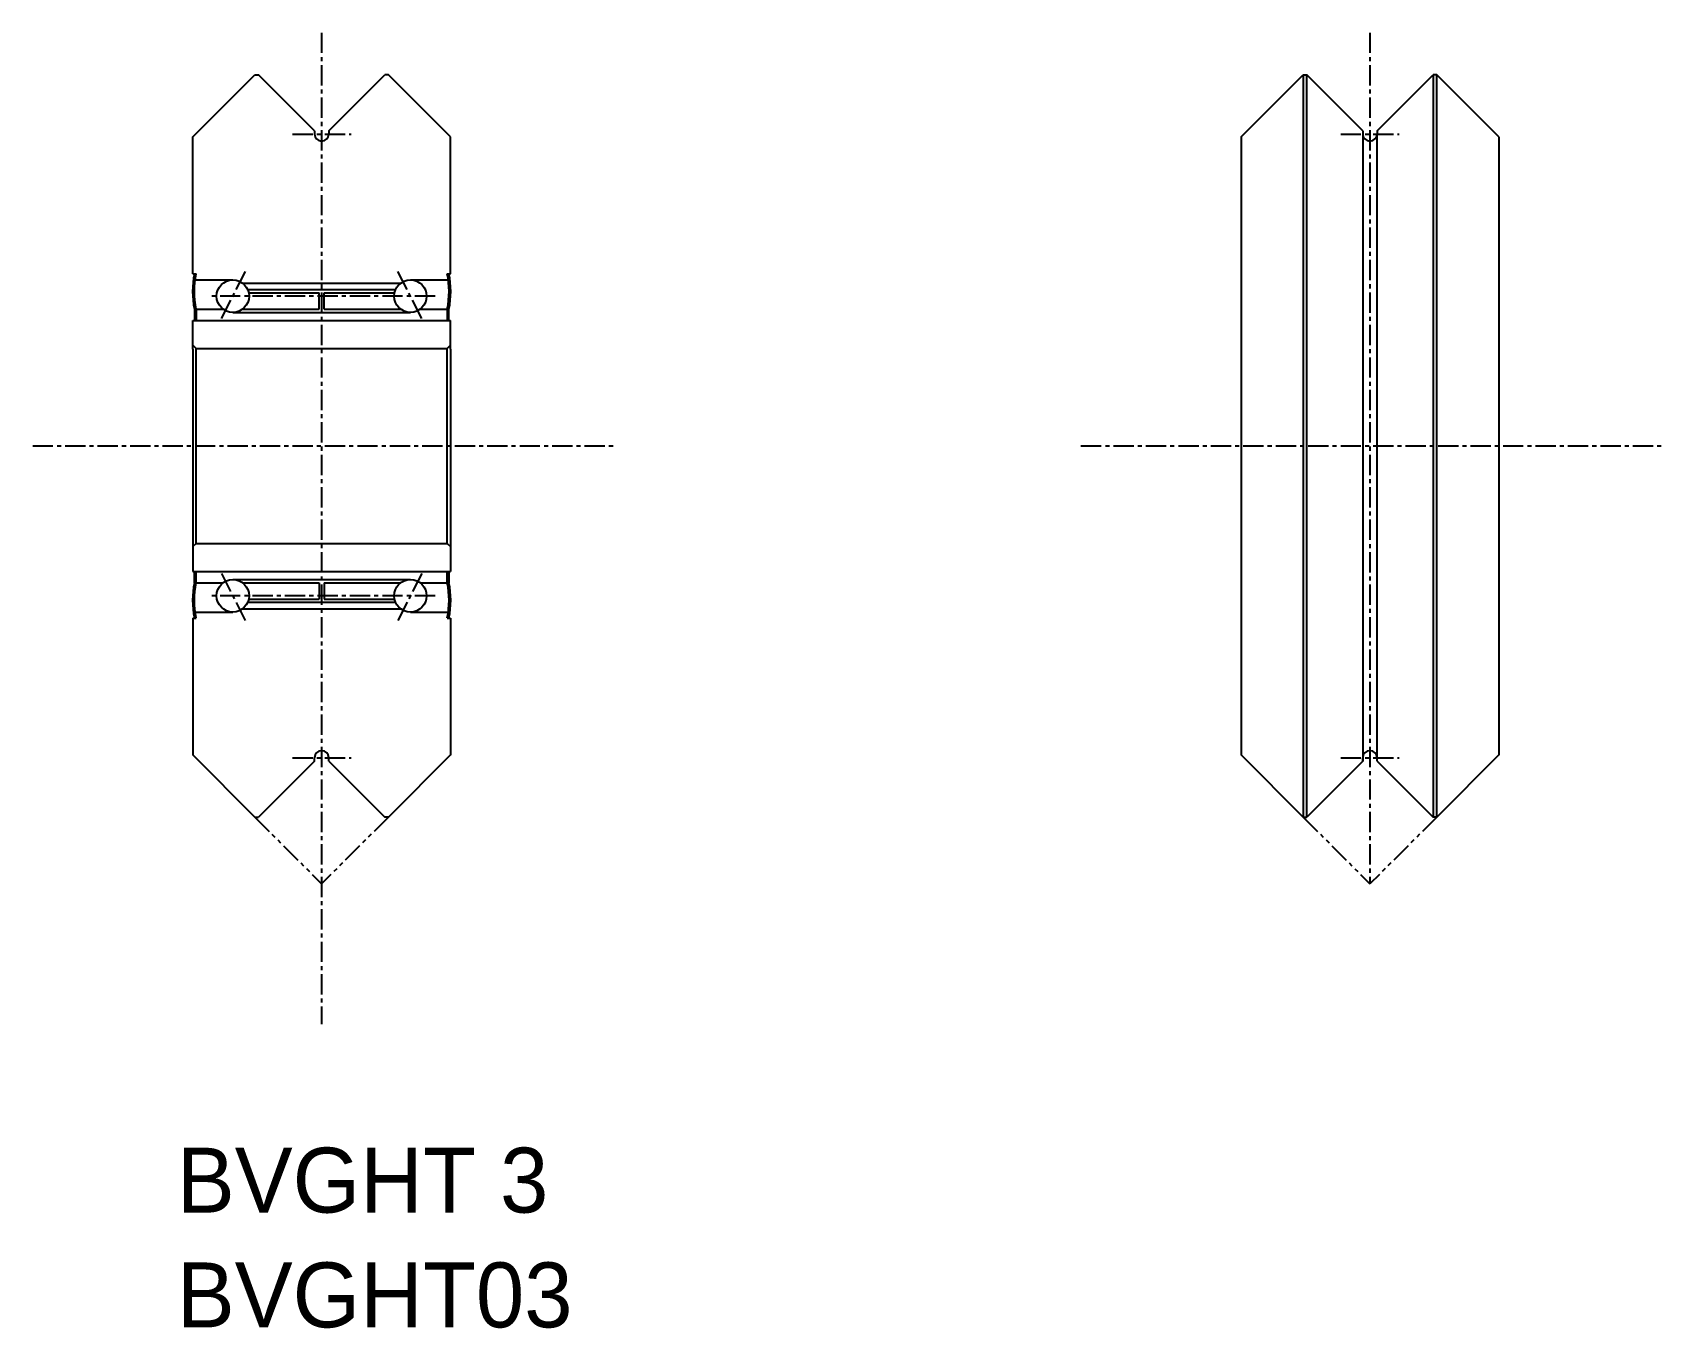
# Model space of a CAD drawing. Extents: x 1 to 102, y 80 to 160.
import ezdxf

# ---------------------------------------------------------------- set-up
doc = ezdxf.new("R2010")
doc.units = 0
doc.linetypes.add('CENTER', pattern=[2, 1.25, -0.25, 0.25, -0.25])
doc.linetypes.add('PHANTOM', pattern=[2.5, 1.25, -0.25, 0.25, -0.25, 0.25, -0.25])
doc.layers.get('0').update_dxf_attribs({"linetype": 'CONTINUOUS'})
doc.layers.add('CENTER', color=1, linetype='CENTER')

msp = doc.modelspace()

# ---------------------------------------------------------------- linework, layer by layer
at = {"color": 7, "linetype": 'CONTINUOUS'}
for p, q in [((10.98, 153.11), (14.8, 156.93)), ((14.8, 156.93), (15.03, 156.93)), ((18.48, 153.49), (15.03, 156.93)), ((19.37, 153.49), (22.81, 156.93)), ((23.03, 156.93), (22.81, 156.93)), ((26.86, 153.11), (23.03, 156.93)), ((75.56, 153.11), (79.39, 156.93)), ((79.39, 156.93), (79.62, 156.93)), ((79.39, 156.93), (79.39, 111.21)), ((83.06, 153.49), (79.62, 156.93)), ((79.62, 111.21), (79.62, 156.93)), ((83.95, 153.49), (87.39, 156.93)), ((87.62, 156.93), (87.39, 156.93)), ((87.39, 156.93), (87.39, 111.21)), ((91.44, 153.11), (87.62, 156.93)), ((87.62, 111.21), (87.62, 156.93)), ((10.98, 144.68), (10.98, 153.12)), ((18.48, 153.49), (18.48, 153.28)), ((19.37, 153.49), (19.37, 153.28)), ((26.86, 144.68), (26.86, 153.12)), ((75.56, 153.11), (75.56, 115.02)), ((83.06, 153.49), (83.06, 153.28)), ((83.06, 153.49), (83.06, 114.66)), ((83.95, 153.49), (83.95, 153.28)), ((83.95, 114.86), (83.95, 153.28)), ((91.44, 153.11), (91.44, 115.02)), ((10.98, 144.68), (11.18, 144.68)), ((11.12, 144.3), (13.45, 144.3)), ((14.05, 144.1), (23.79, 144.1)), ((24.39, 144.3), (26.72, 144.3)), ((26.66, 144.68), (26.86, 144.68)), ((14.37, 143.7), (23.47, 143.7)), ((14.43, 143.5), (18.77, 143.5)), ((18.77, 142.5), (18.77, 143.5)), ((19.07, 143.5), (23.41, 143.5)), ((19.07, 142.5), (19.07, 143.5)), ((11.08, 142.5), (11.08, 141.8)), ((11.18, 142.5), (12.85, 142.5)), ((11.18, 142.5), (11.18, 141.8)), ((13.45, 142.3), (24.39, 142.3)), ((14.05, 142.5), (18.77, 142.5)), ((18.92, 142.81), (18.92, 142.81)), ((19.07, 142.5), (23.79, 142.5)), ((24.99, 142.5), (26.66, 142.5)), ((26.66, 142.5), (26.66, 141.8)), ((26.76, 141.8), (26.76, 142.5)), ((10.98, 141.8), (26.86, 141.8)), ((10.98, 140.03), (10.98, 141.8)), ((26.86, 140.03), (26.86, 141.8)), ((11.18, 140.07), (10.98, 140.27)), ((10.98, 140.03), (10.98, 127.79)), ((11.18, 140.07), (26.66, 140.07)), ((11.18, 128.07), (11.18, 140.07)), ((26.66, 140.07), (26.86, 140.27)), ((26.66, 128.07), (26.66, 140.07)), ((26.86, 140.03), (26.86, 128.11)), ((10.98, 128.11), (10.98, 126.34)), ((11.18, 128.07), (10.98, 127.87)), ((11.18, 128.07), (26.66, 128.07)), ((26.66, 128.07), (26.86, 127.87)), ((26.86, 128.11), (26.86, 126.34)), ((10.98, 126.34), (26.86, 126.34)), ((11.08, 125.64), (11.08, 126.34)), ((11.18, 125.64), (11.18, 126.34)), ((13.45, 125.84), (24.39, 125.84)), ((26.66, 125.64), (26.66, 126.34)), ((26.76, 126.34), (26.76, 125.64)), ((11.18, 125.64), (12.85, 125.64)), ((14.05, 125.64), (18.77, 125.64)), ((18.77, 125.64), (18.77, 124.64)), ((18.92, 125.34), (18.92, 125.34)), ((19.07, 125.64), (23.79, 125.64)), ((19.07, 125.64), (19.07, 124.64)), ((24.99, 125.64), (26.66, 125.64)), ((11.14, 123.84), (13.45, 123.84)), ((14.05, 124.04), (23.79, 124.04)), ((14.37, 124.44), (23.47, 124.44)), ((14.43, 124.64), (18.77, 124.64)), ((19.07, 124.64), (23.41, 124.64)), ((24.39, 123.84), (26.69, 123.84)), ((10.98, 123.47), (10.98, 115.02)), ((10.98, 123.47), (11.18, 123.47)), ((26.66, 123.47), (26.86, 123.47)), ((26.86, 123.47), (26.86, 115.02)), ((10.98, 115.04), (14.8, 111.21)), ((18.48, 114.66), (18.48, 114.86)), ((19.37, 114.65), (19.37, 114.86)), ((26.86, 115.04), (23.03, 111.21)), ((75.56, 115.04), (79.39, 111.21)), ((83.06, 114.66), (83.06, 114.86)), ((83.95, 114.65), (83.95, 114.86)), ((91.44, 115.04), (87.62, 111.21)), ((18.48, 114.66), (15.03, 111.21)), ((19.37, 114.65), (22.81, 111.21)), ((83.06, 114.66), (79.62, 111.21)), ((83.95, 114.65), (87.39, 111.21)), ((14.8, 111.21), (15.03, 111.21)), ((23.03, 111.21), (22.81, 111.21)), ((79.39, 111.21), (79.62, 111.21)), ((87.62, 111.21), (87.39, 111.21))]:
    msp.add_line(p, q, dxfattribs=at)
at = {"color": 3, "linetype": 'PHANTOM'}
for p, q in [((14.8, 111.21), (18.92, 107.1)), ((23.03, 111.21), (18.92, 107.1)), ((79.39, 111.21), (83.5, 107.1)), ((87.62, 111.21), (83.5, 107.1))]:
    msp.add_line(p, q, dxfattribs=at)
at = {"color": 7, "linetype": 'CONTINUOUS'}
for centre in [(13.45, 143.3), (24.39, 143.3), (13.45, 124.84), (24.39, 124.84)]:
    msp.add_circle(centre, 1, dxfattribs=at)
for centre, radius, start, end in [((18.92, 153.3), 0.445, 181.6332, 358.3668), ((83.5, 153.3), 0.445, 181.6332, 358.3668), ((16.53, 143.59), 5.56, 168.7145, 191.2855), ((16.63, 143.59), 5.56, 168.7145, 191.2855), ((21.21, 143.59), 5.56, 348.7145, 11.2855), ((21.31, 143.59), 5.56, 348.7145, 11.2855), ((16.53, 124.56), 5.56, 168.7145, 191.2855), ((16.63, 124.56), 5.56, 168.7145, 191.2855), ((21.21, 124.56), 5.56, 348.7145, 11.2855), ((21.31, 124.56), 5.56, 348.7145, 11.2855), ((18.92, 114.85), 0.445, 1.6332, 178.3668), ((83.5, 114.85), 0.445, 1.6332, 178.3668)]:
    msp.add_arc(centre, radius, start, end, dxfattribs=at)
at = {"layer": 'CENTER', "color": 1, "linetype": 'CENTER'}
for p, q in [((18.92, 159.53), (18.92, 98.44)), ((83.5, 159.53), (83.5, 107.1)), ((17.12, 153.28), (20.73, 153.28)), ((81.7, 153.28), (85.31, 153.28)), ((12.75, 141.93), (14.26, 144.9)), ((25.09, 141.93), (23.57, 144.9)), ((25.91, 143.3), (11.93, 143.3)), ((1.12, 134.07), (37.12, 134.07)), ((65.7, 134.07), (101.7, 134.07)), ((12.75, 126.22), (14.26, 123.24)), ((25.09, 126.22), (23.57, 123.24)), ((25.91, 124.84), (11.93, 124.84)), ((17.12, 114.86), (20.73, 114.86)), ((81.7, 114.86), (85.31, 114.86))]:
    msp.add_line(p, q, dxfattribs=at)

# ---------------------------------------------------------------- texts
at = {"color": 7, "linetype": 'CONTINUOUS'}
for s, p in [('BVGHT 3', (10, 86.84)), ('BVGHT03', (10, 79.77))]:
    msp.add_text(s, height=4, dxfattribs=at).set_placement(p)

doc.saveas('drawing.dxf')
